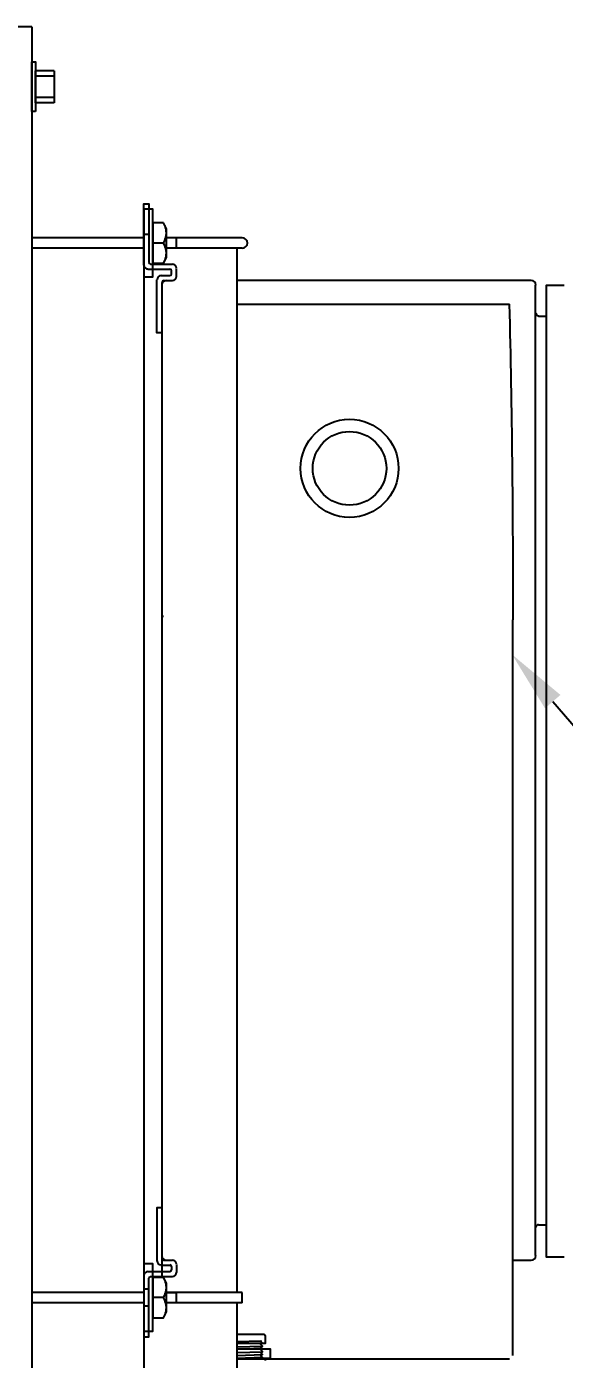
# Model space of a CAD drawing. Header units: feet. Extents: x -17 to 661, y -41 to 600.
# Drawn here: x 654.785 to 655.866, y 554.508 to 557.186 of the extents above; entities that cross this region are included whole.
import ezdxf
from ezdxf import colors
from ezdxf.entities.mleader import LeaderData, LeaderLine
from ezdxf.math import Vec2, Vec3

# ---------------------------------------------------------------- set-up
doc = ezdxf.new("R2010")
doc.units = ezdxf.units.FT
doc.header["$MEASUREMENT"] = 0
for name, color, linetype in [('DETL-LTLN', 5, 'Continuous'), ('E-DETL', 7, 'Continuous'), ('E-EQPM-CAB', 5, 'Continuous'), ('E-POSTS', 4, 'Continuous'), ('G-ANNO-TEXT', 1, 'Continuous')]:
    doc.layers.add(name, color=color, linetype=linetype)
doc.styles.add('NEI-A', font='arial.ttf')

# ---------------------------------------------------------------- blocks, each defined once
blk = doc.blocks.new('HSQN031')
blk.add_lwpolyline([(-0.398, 0.211), (-0.398, 0), (0.398, 0), (0.398, 0.211), (0.281, 0.266), (-0.281, 0.266)], close=True)
for points in [[(0, 0.211, 0.123587), (-0.199, 0.266, 0.085237), (-0.339, 0.239)], [(0.339, 0.239, 0.085237), (0.199, 0.266, 0.123587), (0, 0.211), (0, 0)]]:
    blk.add_lwpolyline(points, format="xyb")
blk = doc.blocks.new('A$C82a2585c')
at = {"layer": 'E-DETL'}
for p, q in [((0.1028, 5.4633), (0.1028, 0)), ((0.0583, 5.3745), (0.0583, 5.3638)), ((0.0583, 5.3745), (0.0957, 5.3745)), ((0.0583, 5.3638), (0.0583, 5.3211)), ((0.0583, 5.3638), (0.0957, 5.3638)), ((0.0583, 5.3211), (0.0583, 5.3105)), ((0.0583, 5.3211), (0.0957, 5.3211)), ((0.0583, 5.3105), (0.0957, 5.3105))]:
    blk.add_line(p, q, dxfattribs=at)
at = {"layer": 'E-DETL', "flags": 128}
for points in [[(0.1028, 5.4633), (0.5362, 5.4633)], [(0.0957, 5.3105), (0.0957, 5.3745)]]:
    blk.add_lwpolyline(points, dxfattribs=at)
blk.add_lwpolyline([(0.0957, 5.2927), (0.1028, 5.2927), (0.1028, 5.2927), (0.1028, 5.3923), (0.1028, 5.3923), (0.0957, 5.3923)], close=True, dxfattribs=at)

msp = doc.modelspace()

# ---------------------------------------------------------------- linework, layer by layer
at = {"layer": 'DETL-LTLN'}
for points in [[(655.0208, 556.7411), (655.0208, 554.6423)], [(655.2083, 554.6423), (655.2083, 556.7411)], [(655.0208, 554.6214), (655.0208, 554.432)], [(655.2083, 554.432), (655.2083, 554.6214)], [(655.2083, 554.5402), (655.2656, 554.5402), (655.2656, 554.5542), (655.2628, 554.5574), (655.2083, 554.5574)], [(655.2083, 554.5438), (655.2559, 554.5453), (655.2559, 554.5437), (655.2595, 554.5406), (655.2083, 554.5388)], [(655.2083, 554.5328), (655.2594, 554.5346), (655.2557, 554.5381), (655.2556, 554.5405)], [(655.2558, 554.5345), (655.2559, 554.5321), (655.259, 554.5295), (655.2083, 554.5274)], [(655.2083, 554.5213), (655.2596, 554.5228), (655.2559, 554.5266), (655.2559, 554.5294)], [(655.2083, 554.5289), (655.2746, 554.5289), (655.2746, 554.5093), (655.2083, 554.5093)], [(655.2083, 554.5156), (655.2597, 554.5175), (655.2559, 554.5208), (655.2559, 554.5227)], [(655.2558, 554.5173), (655.2558, 554.5151), (655.2596, 554.5115), (655.2083, 554.5096)], [(655.265, 554.5093), (655.265, 554.5057)]]:
    msp.add_lwpolyline(points, dxfattribs=at)
at = {"layer": 'E-EQPM-CAB', "lineweight": 25}
msp.add_line((655.057, 556.6717), (655.057, 554.6726), dxfattribs=at)
for points in [[(655.0208, 556.7071), (655.0208, 556.8301), (655.0308, 556.8301), (655.0308, 556.7121)], [(655.0308, 556.7688), (655.0208, 556.7688)], [(655.0291, 556.6988), (655.0733, 556.6988)], [(655.0341, 556.7088), (655.0783, 556.7088)], [(655.0554, 556.6859), (655.0733, 556.6859)], [(655.0766, 556.6892), (655.0766, 556.6955)], [(655.0866, 556.6842), (655.0866, 556.7005)], [(655.057, 556.5709), (655.047, 556.5709), (655.047, 556.6776)], [(655.0612, 556.6759), (655.0783, 556.6759)], [(655.7992, 556.6759), (655.2083, 556.6759)], [(655.8083, 554.7162), (655.8083, 556.6667)], [(655.8658, 556.6659), (655.8296, 556.6659), (655.8296, 554.7137), (655.8658, 554.7137)], [(655.7557, 556.6282), (655.2083, 556.6282)], [(655.8137, 556.6046), (655.8296, 556.6046)], [(655.7627, 554.5156), (655.7627, 555.9941)], [(655.057, 554.8121), (655.047, 554.8121), (655.047, 554.7054)], [(655.8137, 554.7783), (655.8296, 554.7783)], [(655.0612, 554.7071), (655.0785, 554.7071)], [(655.7627, 554.7071), (655.7992, 554.7071)], [(655.0208, 554.6758), (655.0208, 554.5529), (655.0308, 554.5529), (655.0308, 554.6708)], [(655.0291, 554.6841), (655.0733, 554.6841)], [(655.0554, 554.6971), (655.0733, 554.6971)], [(655.0766, 554.6941), (655.0766, 554.6875)], [(655.0866, 554.6987), (655.0866, 554.6825)], [(655.0308, 554.6487), (655.0208, 554.6487)], [(655.0341, 554.6741), (655.0783, 554.6741)], [(655.0308, 554.6145), (655.0208, 554.6145)], [(655.2083, 554.5086), (655.7557, 554.5086)]]:
    msp.add_lwpolyline(points, dxfattribs=at)
for radius in [0.0985, 0.074]:
    msp.add_circle((655.4343, 556.2986), radius, dxfattribs=at)
for centre, radius, start, end in [((655.0343, 556.7124), 0.00313, 180, 270), ((655.0293, 556.7074), 0.00813, 180, 270), ((655.0556, 556.6778), 0.00813, 90, 180), ((655.0735, 556.6957), 0.00313, 360, 90), ((655.0735, 556.6894), 0.00313, 270, 0), ((655.0785, 556.7007), 0.00813, 0, 90), ((655.0785, 556.6844), 0.00813, 270, 360), ((655.0664, 556.6669), 0.00938, 90.0004, 179.9996), ((655.0614, 556.6719), 0.00396, 90, 180), ((655.7994, 556.6669), 0.00938, 0.0004, 89.9996), ((631.6001, 556.0407), 24.163, 359.88989, 1.39402), ((655.8139, 556.6103), 0.00521, 180.0014, 269.9986), ((655.0601, 555.998), 0.00308, 88.5003, 179.4035), ((655.8139, 554.7731), 0.00521, 90.0007, 179.9993), ((655.0556, 554.7056), 0.00813, 180, 270), ((655.0664, 554.7164), 0.00938, 180.0003, 269.9997), ((655.0614, 554.7114), 0.00396, 180, 270), ((655.0785, 554.6989), 0.00813, 0, 90), ((655.7994, 554.7164), 0.00938, 270.0003, 359.9997), ((655.0293, 554.676), 0.00813, 90, 180), ((655.0735, 554.6943), 0.00313, 360, 90), ((655.0735, 554.6877), 0.00313, 270, 0), ((655.0785, 554.6827), 0.00813, 270, 360), ((655.0343, 554.671), 0.00313, 90, 180)]:
    msp.add_arc(centre, radius, start, end, dxfattribs=at)
at = {"layer": 'E-POSTS'}
for points in [[(655.0208, 556.8192), (655.0208, 556.6838), (655.039, 556.6838), (655.039, 556.8192)], [(655.0208, 554.6995), (655.0208, 554.5641), (655.039, 554.5641), (655.039, 554.6995)]]:
    msp.add_lwpolyline(points, close=True, dxfattribs=at)
for points in [[(655.0208, 556.7619), (654.7962, 556.7619)], [(655.0208, 556.7411), (654.7962, 556.7411)], [(655.2187, 556.7619), (655.0663, 556.7619)], [(655.2187, 556.7411), (655.0663, 556.7411)], [(655.0859, 556.7619), (655.0859, 556.7411)], [(655.0208, 554.6423), (654.7962, 554.6423)], [(655.0208, 554.6214), (654.7962, 554.6214)], [(655.0607, 554.6318), (655.039, 554.6318)], [(655.2187, 554.6423), (655.0663, 554.6423)], [(655.0663, 554.6423), (655.0859, 554.6423)], [(655.2187, 554.6214), (655.0663, 554.6214)], [(655.0859, 554.6423), (655.0859, 554.6214)], [(655.2187, 554.6214), (655.2187, 554.6423)]]:
    msp.add_lwpolyline(points, dxfattribs=at)
msp.add_arc((655.2187, 556.7515), 0.0104, 270, 90, dxfattribs=at)

# ---------------------------------------------------------------- block references
at = {"xscale": -1}
msp.add_blockref('A$C82a2585c', (654.8989, 551.723), dxfattribs=at)
at = {"layer": 'E-POSTS', "color": 7, "xscale": 0.1025316497540677, "yscale": 0.1025316497540677, "zscale": 0.1025316497540677, "rotation": 270}
for p in [(655.039, 556.7515), (655.039, 554.6318)]:
    msp.add_blockref('HSQN031', p, dxfattribs=at)

# ---------------------------------------------------------------- leaders
at = {"layer": 'G-ANNO-TEXT'}
ml = msp.add_multileader_mtext('Standard', dxfattribs=at)
ml.set_content('\\A1;MET STATION PULLBOX(A)', color=256, style='NEI-A')
ml.set_leader_properties()
ml.build(insert=Vec2(0, 0))
ml.multileader.update_dxf_attribs({"dogleg_length": 0.0625, "arrow_head_size": 0.125})
ctx = ml.context
ctx.base_point, ctx.char_height, ctx.arrow_head_size, ctx.landing_gap_size, ctx.plane_origin = Vec3(656.208, 555.4785), 0.1, 0.125, 0.09, Vec3(655.2355, 556.9528)
notes = []
notes.append((ctx, [(1, (1, 1, 0), (656.1455, 555.4785), (1, 0), 0.0625, [(0, [(655.7609, 555.9244)], 0, [])])]))
ctx.mtext.insert, ctx.mtext.width, ctx.mtext.flow_direction = Vec3(656.298, 555.5432), 1.38306, 5
for ctx, leaders in notes:
    for number, flags, end, landing, length, lines in leaders:
        leader = LeaderData()
        leader.index, (leader.has_last_leader_line, leader.has_dogleg_vector, leader.attachment_direction) = number, flags
        leader.last_leader_point, leader.dogleg_vector, leader.dogleg_length = Vec3(end), Vec3(landing), length
        for number, points, colour, breaks in lines:
            line = LeaderLine()
            line.index, line.vertices, line.color, line.breaks = number, Vec3.list(points), colors.encode_raw_color(colour), breaks
            leader.lines.append(line)
        ctx.leaders.append(leader)

doc.saveas('drawing.dxf')
